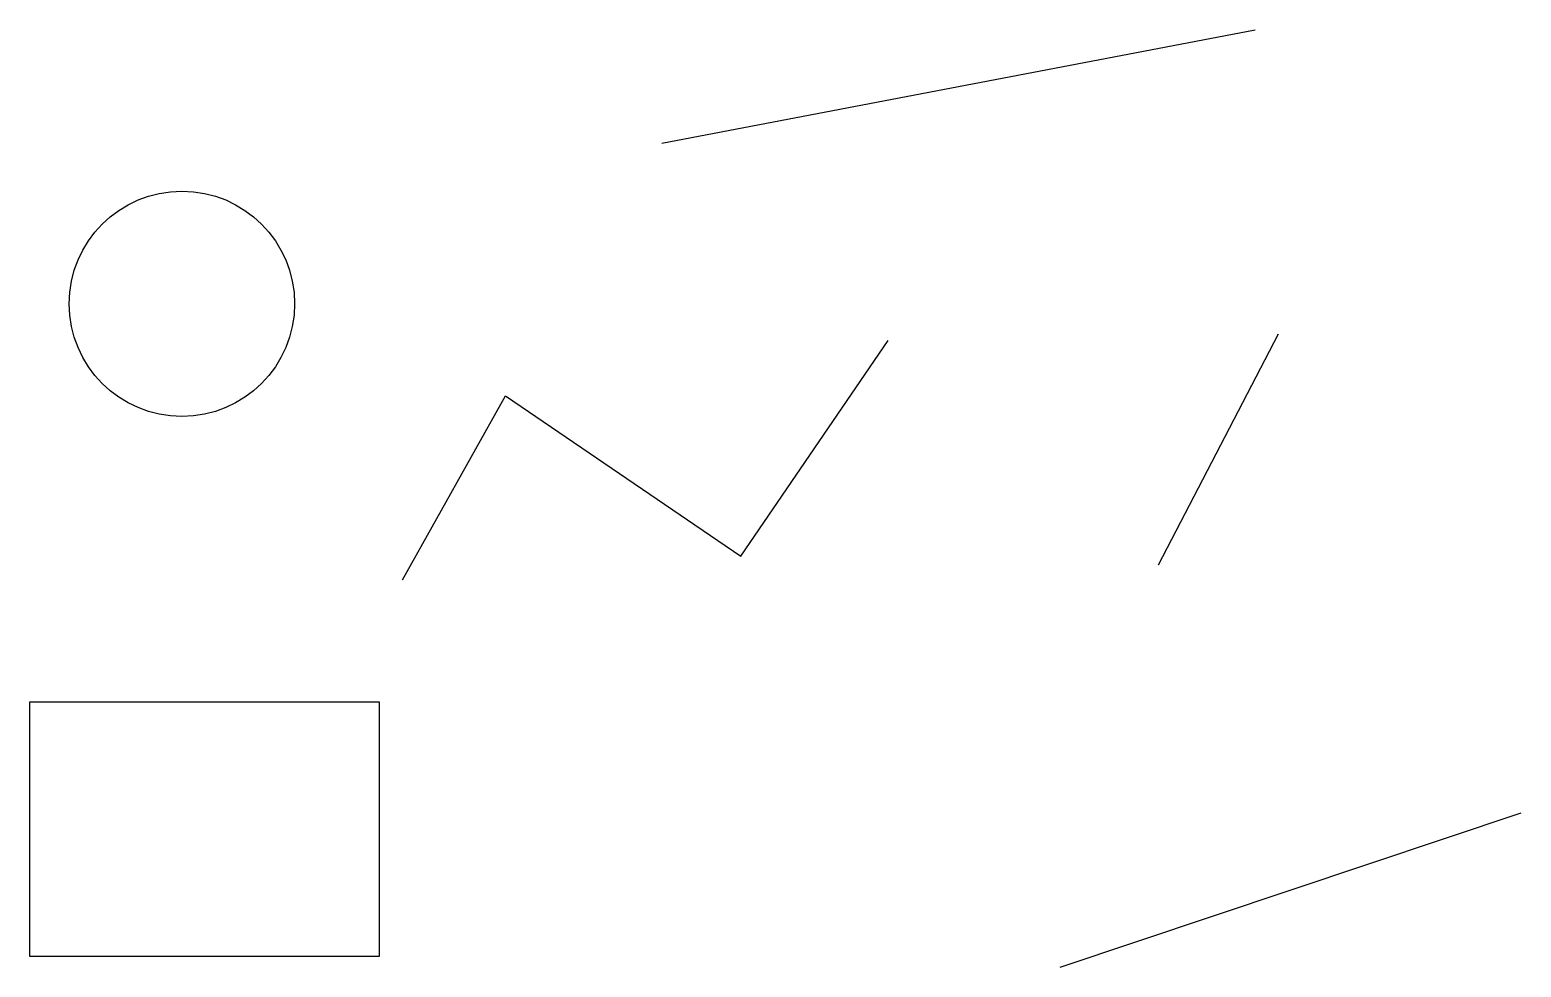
# Model space of a CAD drawing. Header units: metres. Extents: x 1151 to 3146, y 845 to 2099.
import ezdxf

# ---------------------------------------------------------------- set-up
doc = ezdxf.new("R2010")
doc.units = ezdxf.units.M

msp = doc.modelspace()

# ---------------------------------------------------------------- linework, layer by layer
for p, q in [((1996.3, 1947.3), (2789.8, 2099)), ((2660.9, 1383.3), (2821.4, 1692.5)), ((2529.1, 845.1), (3145.7, 1051.6))]:
    msp.add_line(p, q)
msp.add_lwpolyline([(1649.7, 1363.3), (1787.2, 1609.5), (2102.3, 1394.8), (2299, 1683.5)])
msp.add_lwpolyline([(1151.2, 1200.1), (1618.2, 1200.1), (1618.2, 859.4), (1151.2, 859.4)], close=True)
msp.add_circle((1354.6, 1732.6), 150.7)

doc.saveas('drawing.dxf')
